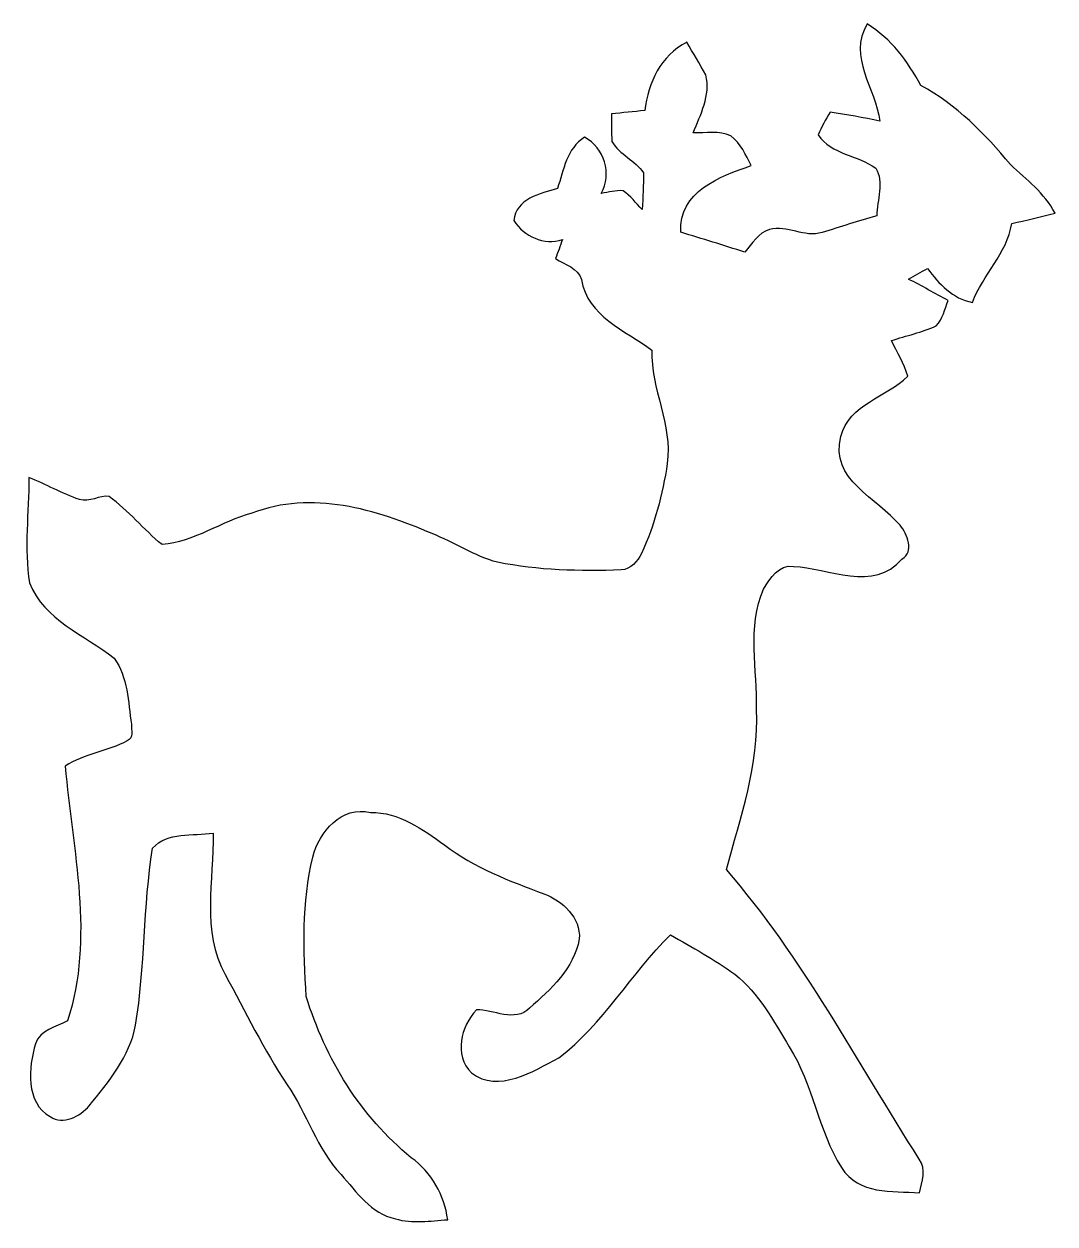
# Model space of a CAD drawing. Header units: centimetres. Extents: x -5.5 to 3.4, y -6.2 to 4.1.
import ezdxf

# ---------------------------------------------------------------- set-up
doc = ezdxf.new("R2010")
doc.units = ezdxf.units.CM
doc.header["$MEASUREMENT"] = 0
doc.layers.add('Camada 1', color=7, linetype='Continuous')

msp = doc.modelspace()

# ---------------------------------------------------------------- linework, layer by layer
at = {"layer": 'Camada 1', "color": 239}
msp.add_open_spline([(1.74358, 4.09289), (1.95136, 3.96801), (2.09106, 3.77222), (2.20466, 3.56443), (2.20466, 3.56443), (2.50734, 3.39898), (2.75711, 3.15133), (2.97371, 2.88533), (2.97371, 2.88533), (3.11165, 2.75622), (3.26828, 2.6405), (3.35683, 2.46835), (3.35683, 2.46835), (3.23371, 2.43484), (3.10918, 2.40838), (2.98571, 2.37874), (2.98571, 2.37874), (2.94267, 2.1198), (2.73911, 1.93989), (2.64704, 1.70176), (2.64704, 1.70176), (2.47524, 1.73281), (2.36094, 1.86228), (2.26145, 1.9921), (2.26145, 1.9921), (2.20607, 1.96282), (2.15174, 1.93283), (2.09776, 1.90214), (2.09776, 1.90214), (2.21242, 1.84252), (2.32531, 1.77973), (2.43925, 1.71729), (2.43925, 1.71729), (2.41033, 1.64285), (2.39198, 1.55995), (2.3373, 1.49927), (2.3373, 1.49927), (2.21348, 1.44388), (2.07977, 1.41566), (1.95171, 1.37297), (1.95171, 1.37297), (2.00251, 1.27349), (2.05931, 1.17507), (2.09177, 1.06747), (2.09177, 1.06747), (1.91114, 0.88649), (1.58871, 0.82899), (1.51815, 0.55065), (1.51815, 0.55065), (1.41761, 0.18059), (1.83353, 0.0169), (2.0258, -0.21312), (2.0258, -0.21312), (2.08789, -0.28967), (2.15315, -0.43854), (2.04132, -0.5031), (2.04132, -0.5031), (1.80284, -0.78991), (1.40844, -0.57895), (1.10928, -0.56589), (1.10928, -0.56589), (0.98757, -0.54402), (0.9082, -0.67173), (0.85316, -0.76063), (0.85316, -0.76063), (0.70958, -1.08871), (0.80342, -1.45454), (0.79178, -1.79673), (0.79178, -1.79673), (0.81789, -2.27052), (0.6549, -2.72137), (0.5339, -3.17116), (0.5339, -3.17116), (1.19183, -3.92645), (1.65291, -4.81898), (2.19054, -5.65718), (2.19054, -5.65718), (2.25475, -5.74502), (2.21418, -5.85227), (2.1916, -5.94646), (2.1916, -5.94646), (1.95736, -5.92917), (1.67055, -5.96551), (1.52344, -5.73021), (1.52344, -5.73021), (1.31954, -5.40988), (1.27861, -5.01442), (1.07471, -4.6941), (1.07471, -4.6941), (0.94101, -4.47079), (0.81295, -4.23337), (0.60693, -4.06827), (0.60693, -4.06827), (0.43054, -3.94268), (0.24074, -3.83897), (0.05377, -3.73066), (0.05377, -3.73066), (-0.2856, -4.0651), (-0.52267, -4.4976), (-0.90543, -4.78794), (-0.90543, -4.78794), (-1.12239, -4.90153), (-1.42507, -5.09521), (-1.65579, -4.91635), (-1.65579, -4.91635), (-1.80854, -4.76324), (-1.74751, -4.51806), (-1.6124, -4.37448), (-1.6124, -4.37448), (-1.46882, -4.37095), (-1.28149, -4.48808), (-1.15696, -4.36072), (-1.15696, -4.36072), (-0.97564, -4.20056), (-0.7742, -4.01712), (-0.7294, -3.76665), (-0.7294, -3.76665), (-0.71634, -3.58567), (-0.87333, -3.43645), (-1.03279, -3.37859), (-1.03279, -3.37859), (-1.33053, -3.26958), (-1.63039, -3.15246), (-1.8858, -2.9609), (-1.8858, -2.9609), (-2.07454, -2.82438), (-2.27774, -2.6755), (-2.52327, -2.68009), (-2.52327, -2.68009), (-2.7681, -2.61977), (-2.96495, -2.84766), (-3.01928, -3.0625), (-3.01928, -3.0625), (-3.11241, -3.45338), (-3.10147, -3.86295), (-3.07502, -4.26124), (-3.07502, -4.26124), (-2.91098, -4.79535), (-2.60864, -5.28959), (-2.17226, -5.64519), (-2.17226, -5.64519), (-1.99904, -5.7736), (-1.88827, -5.9648), (-1.8597, -6.17894), (-1.8597, -6.17894), (-2.00963, -6.18635), (-2.16203, -6.21492), (-2.30914, -6.17012), (-2.30914, -6.17012), (-2.51939, -6.12567), (-2.64216, -5.9394), (-2.77586, -5.78983), (-2.77586, -5.78983), (-2.98576, -5.56758), (-3.0669, -5.2663), (-3.23835, -5.01865), (-3.23835, -5.01865), (-3.44191, -4.71809), (-3.59607, -4.3893), (-3.77105, -4.0725), (-3.77105, -4.0725), (-3.97989, -3.70456), (-3.867, -3.259), (-3.87476, -2.85718), (-3.87476, -2.85718), (-4.04833, -2.88505), (-4.26917, -2.84272), (-4.39476, -2.98736), (-4.39476, -2.98736), (-4.47554, -3.48866), (-4.4572, -4.00512), (-4.54151, -4.50783), (-4.54151, -4.50783), (-4.59055, -4.77594), (-4.77117, -4.99467), (-4.93909, -5.19963), (-4.93909, -5.19963), (-5.01882, -5.29065), (-5.15923, -5.36614), (-5.27459, -5.29276), (-5.27459, -5.29276), (-5.48978, -5.17211), (-5.45909, -4.86872), (-5.40194, -4.66693), (-5.40194, -4.66693), (-5.36243, -4.54875), (-5.22414, -4.5223), (-5.12607, -4.47044), (-5.12607, -4.47044), (-4.89147, -3.75677), (-5.08268, -3.00641), (-5.14512, -2.28145), (-5.14512, -2.28145), (-4.98143, -2.17773), (-4.78352, -2.1548), (-4.61383, -2.0652), (-4.61383, -2.0652), (-4.55316, -2.04227), (-4.5775, -1.97171), (-4.57714, -1.92232), (-4.57714, -1.92232), (-4.60396, -1.73182), (-4.60713, -1.51592), (-4.72425, -1.354), (-4.72425, -1.354), (-4.97684, -1.15715), (-5.32644, -1.02697), (-5.45274, -0.70806), (-5.45274, -0.70806), (-5.49931, -0.40926), (-5.45697, -0.10234), (-5.45732, 0.19822), (-5.45732, 0.19822), (-5.31057, 0.1386), (-5.17193, 0.05994), (-5.02235, 0.00808), (-5.02235, 0.00808), (-4.93698, -0.0212), (-4.85231, 0.04829), (-4.7687, 0.03418), (-4.7687, 0.03418), (-4.60149, -0.0847), (-4.47202, -0.24945), (-4.31327, -0.37892), (-4.31327, -0.37892), (-4.03775, -0.35564), (-3.80527, -0.17995), (-3.54139, -0.10975), (-3.54139, -0.10975), (-3.02986, 0.09027), (-2.47529, -0.07553), (-1.99446, -0.28473), (-1.99446, -0.28473), (-1.80361, -0.35775), (-1.6311, -0.47735), (-1.43284, -0.53061), (-1.43284, -0.53061), (-1.08359, -0.60117), (-0.72411, -0.60893), (-0.36851, -0.59694), (-0.36851, -0.59694), (-0.28666, -0.59341), (-0.22916, -0.52215), (-0.19459, -0.45477), (-0.19459, -0.45477), (-0.08346, -0.20959), (-0.01255, 0.05217), (0.0259, 0.31817), (0.0259, 0.31817), (0.07353, 0.6526), (-0.11768, 0.95811), (-0.10498, 1.29254), (-0.10498, 1.29254), (-0.3357, 1.46117), (-0.65884, 1.58182), (-0.71141, 1.89791), (-0.71141, 1.89791), (-0.74069, 1.9981), (-0.85393, 2.02702), (-0.9326, 2.07818), (-0.9326, 2.07818), (-0.91355, 2.1325), (-0.89414, 2.18683), (-0.87368, 2.24116), (-0.87368, 2.24116), (-1.03349, 2.18965), (-1.20282, 2.26727), (-1.29243, 2.40379), (-1.29243, 2.40379), (-1.27514, 2.59182), (-1.06312, 2.63804), (-0.91672, 2.68037), (-0.91672, 2.68037), (-0.86416, 2.83735), (-0.83735, 3.02539), (-0.68389, 3.11993), (-0.68389, 3.11993), (-0.51173, 3.02785), (-0.44647, 2.80913), (-0.54031, 2.63768), (-0.54031, 2.63768), (-0.47822, 2.64862), (-0.41613, 2.66485), (-0.35263, 2.66097), (-0.35263, 2.66097), (-0.29089, 2.61546), (-0.24292, 2.55478), (-0.18929, 2.5001), (-0.18929, 2.5001), (-0.18224, 2.60452), (-0.17801, 2.70965), (-0.17871, 2.81407), (-0.17871, 2.81407), (-0.24891, 2.92237), (-0.38509, 2.97141), (-0.44929, 3.08359), (-0.44929, 3.08359), (-0.45317, 3.16262), (-0.45458, 3.24164), (-0.45388, 3.32031), (-0.45388, 3.32031), (-0.35863, 3.3316), (-0.26267, 3.34006), (-0.16707, 3.34888), (-0.16707, 3.34888), (-0.13814, 3.59159), (-0.02878, 3.82055), (0.19312, 3.93555), (0.19312, 3.93555), (0.24991, 3.84383), (0.30424, 3.75034), (0.35681, 3.65545), (0.35681, 3.65545), (0.40196, 3.47765), (0.31024, 3.31643), (0.24921, 3.15768), (0.24921, 3.15768), (0.35645, 3.15344), (0.47181, 3.1792), (0.57165, 3.13087), (0.57165, 3.13087), (0.65878, 3.06984), (0.69971, 2.96718), (0.74804, 2.87687), (0.74804, 2.87687), (0.4764, 2.78197), (0.12433, 2.65673), (0.14338, 2.30431), (0.14338, 2.30431), (0.32647, 2.24822), (0.50991, 2.19177), (0.6923, 2.13286), (0.6923, 2.13286), (0.75368, 2.20588), (0.80907, 2.29725), (0.90432, 2.329), (0.90432, 2.329), (1.05601, 2.36675), (1.20453, 2.25527), (1.35587, 2.30184), (1.35587, 2.30184), (1.51286, 2.34911), (1.66773, 2.40203), (1.82577, 2.44612), (1.82577, 2.44612), (1.82824, 2.58089), (1.89033, 2.73434), (1.8166, 2.8557), (1.8166, 2.8557), (1.66385, 2.96471), (1.43666, 2.97282), (1.32306, 3.14004), (1.32306, 3.14004), (1.34882, 3.20918), (1.38833, 3.27162), (1.42431, 3.33583), (1.42431, 3.33583), (1.56754, 3.31502), (1.71077, 3.28785), (1.85258, 3.25822), (1.85258, 3.25822), (1.81695, 3.53797), (1.57318, 3.81137), (1.74358, 4.09289)], degree=3, knots=[0, 0, 0, 0, 0.01086957, 0.01086957, 0.01086957, 0.01086957, 0.02173913, 0.02173913, 0.02173913, 0.02173913, 0.0326087, 0.0326087, 0.0326087, 0.0326087, 0.04347826, 0.04347826, 0.04347826, 0.04347826, 0.05434783, 0.05434783, 0.05434783, 0.05434783, 0.06521739, 0.06521739, 0.06521739, 0.06521739, 0.07608696, 0.07608696, 0.07608696, 0.07608696, 0.08695652, 0.08695652, 0.08695652, 0.08695652, 0.09782609, 0.09782609, 0.09782609, 0.09782609, 0.10869565, 0.10869565, 0.10869565, 0.10869565, 0.11956522, 0.11956522, 0.11956522, 0.11956522, 0.13043478, 0.13043478, 0.13043478, 0.13043478, 0.14130435, 0.14130435, 0.14130435, 0.14130435, 0.15217391, 0.15217391, 0.15217391, 0.15217391, 0.16304348, 0.16304348, 0.16304348, 0.16304348, 0.17391304, 0.17391304, 0.17391304, 0.17391304, 0.18478261, 0.18478261, 0.18478261, 0.18478261, 0.19565217, 0.19565217, 0.19565217, 0.19565217, 0.20652174, 0.20652174, 0.20652174, 0.20652174, 0.2173913, 0.2173913, 0.2173913, 0.2173913, 0.22826087, 0.22826087, 0.22826087, 0.22826087, 0.23913043, 0.23913043, 0.23913043, 0.23913043, 0.25, 0.25, 0.25, 0.25, 0.26086957, 0.26086957, 0.26086957, 0.26086957, 0.27173913, 0.27173913, 0.27173913, 0.27173913, 0.2826087, 0.2826087, 0.2826087, 0.2826087, 0.29347826, 0.29347826, 0.29347826, 0.29347826, 0.30434783, 0.30434783, 0.30434783, 0.30434783, 0.31521739, 0.31521739, 0.31521739, 0.31521739, 0.32608696, 0.32608696, 0.32608696, 0.32608696, 0.33695652, 0.33695652, 0.33695652, 0.33695652, 0.34782609, 0.34782609, 0.34782609, 0.34782609, 0.35869565, 0.35869565, 0.35869565, 0.35869565, 0.36956522, 0.36956522, 0.36956522, 0.36956522, 0.38043478, 0.38043478, 0.38043478, 0.38043478, 0.39130435, 0.39130435, 0.39130435, 0.39130435, 0.40217391, 0.40217391, 0.40217391, 0.40217391, 0.41304348, 0.41304348, 0.41304348, 0.41304348, 0.42391304, 0.42391304, 0.42391304, 0.42391304, 0.43478261, 0.43478261, 0.43478261, 0.43478261, 0.44565217, 0.44565217, 0.44565217, 0.44565217, 0.45652174, 0.45652174, 0.45652174, 0.45652174, 0.4673913, 0.4673913, 0.4673913, 0.4673913, 0.47826087, 0.47826087, 0.47826087, 0.47826087, 0.48913043, 0.48913043, 0.48913043, 0.48913043, 0.5, 0.5, 0.5, 0.5, 0.51086957, 0.51086957, 0.51086957, 0.51086957, 0.52173913, 0.52173913, 0.52173913, 0.52173913, 0.5326087, 0.5326087, 0.5326087, 0.5326087, 0.54347826, 0.54347826, 0.54347826, 0.54347826, 0.55434783, 0.55434783, 0.55434783, 0.55434783, 0.56521739, 0.56521739, 0.56521739, 0.56521739, 0.57608696, 0.57608696, 0.57608696, 0.57608696, 0.58695652, 0.58695652, 0.58695652, 0.58695652, 0.59782609, 0.59782609, 0.59782609, 0.59782609, 0.60869565, 0.60869565, 0.60869565, 0.60869565, 0.61956522, 0.61956522, 0.61956522, 0.61956522, 0.63043478, 0.63043478, 0.63043478, 0.63043478, 0.64130435, 0.64130435, 0.64130435, 0.64130435, 0.65217391, 0.65217391, 0.65217391, 0.65217391, 0.66304348, 0.66304348, 0.66304348, 0.66304348, 0.67391304, 0.67391304, 0.67391304, 0.67391304, 0.68478261, 0.68478261, 0.68478261, 0.68478261, 0.69565217, 0.69565217, 0.69565217, 0.69565217, 0.70652174, 0.70652174, 0.70652174, 0.70652174, 0.7173913, 0.7173913, 0.7173913, 0.7173913, 0.72826087, 0.72826087, 0.72826087, 0.72826087, 0.73913043, 0.73913043, 0.73913043, 0.73913043, 0.75, 0.75, 0.75, 0.75, 0.76086957, 0.76086957, 0.76086957, 0.76086957, 0.77173913, 0.77173913, 0.77173913, 0.77173913, 0.7826087, 0.7826087, 0.7826087, 0.7826087, 0.79347826, 0.79347826, 0.79347826, 0.79347826, 0.80434783, 0.80434783, 0.80434783, 0.80434783, 0.81521739, 0.81521739, 0.81521739, 0.81521739, 0.82608696, 0.82608696, 0.82608696, 0.82608696, 0.83695652, 0.83695652, 0.83695652, 0.83695652, 0.84782609, 0.84782609, 0.84782609, 0.84782609, 0.85869565, 0.85869565, 0.85869565, 0.85869565, 0.86956522, 0.86956522, 0.86956522, 0.86956522, 0.88043478, 0.88043478, 0.88043478, 0.88043478, 0.89130435, 0.89130435, 0.89130435, 0.89130435, 0.90217391, 0.90217391, 0.90217391, 0.90217391, 0.91304348, 0.91304348, 0.91304348, 0.91304348, 0.92391304, 0.92391304, 0.92391304, 0.92391304, 0.93478261, 0.93478261, 0.93478261, 0.93478261, 0.94565217, 0.94565217, 0.94565217, 0.94565217, 0.95652174, 0.95652174, 0.95652174, 0.95652174, 0.9673913, 0.9673913, 0.9673913, 0.9673913, 0.97826087, 0.97826087, 0.97826087, 0.97826087, 1, 1, 1, 1], dxfattribs=at)

doc.saveas('drawing.dxf')
